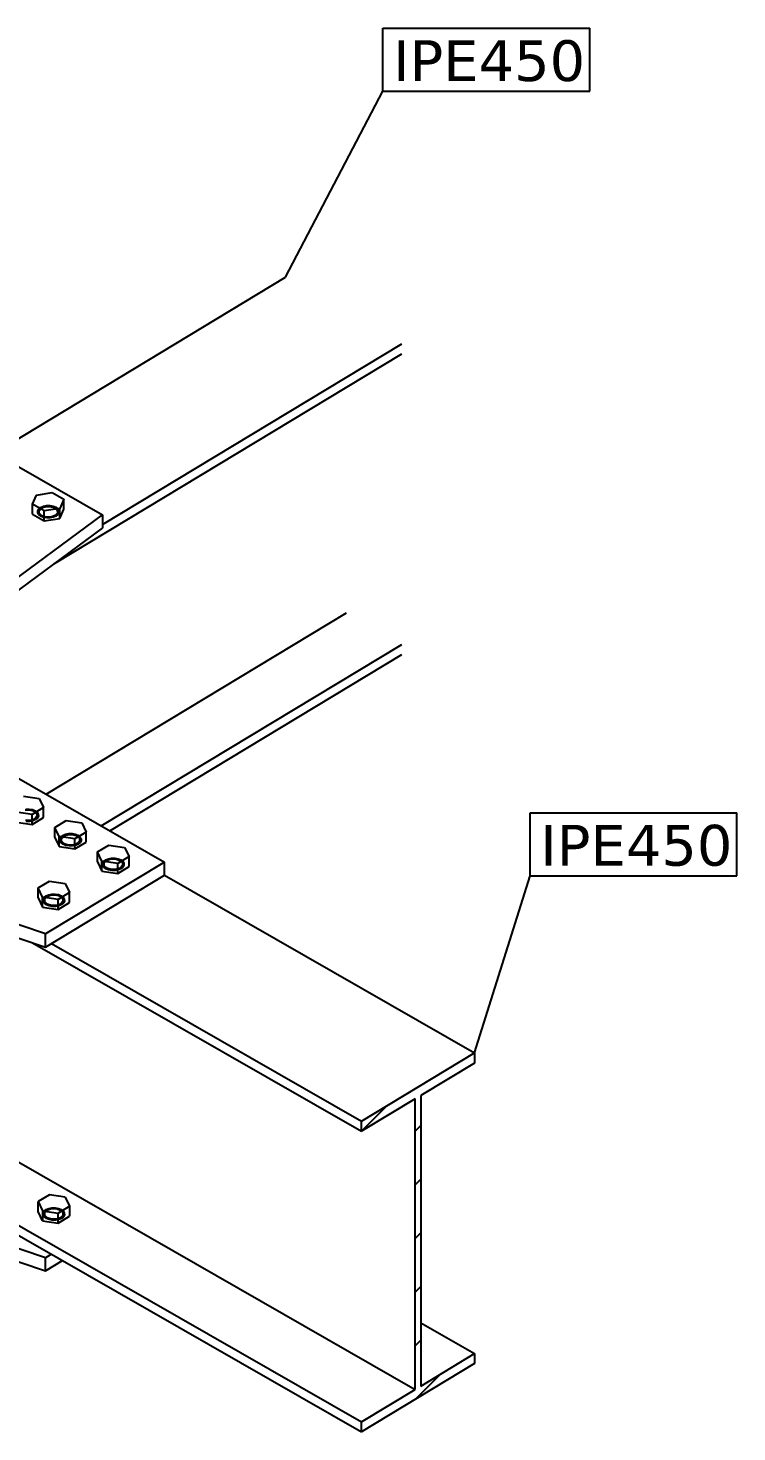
# Model space of a CAD drawing. Header units: millimetres. Extents: x 15962 to 71432, y 9666 to 72266.
# Drawn here: x 55484 to 56315, y 42235 to 43880 of the extents above; entities that cross this region are included whole.
import ezdxf

# ---------------------------------------------------------------- set-up
doc = ezdxf.new("R2010")
doc.units = ezdxf.units.MM
doc.header["$LTSCALE"] = 2
doc.styles.add('Arial Narrow', font='verdana.ttf', dxfattribs={"height": 0.2})

msp = doc.modelspace()

# ---------------------------------------------------------------- hatches: boundary and pattern name
at = {"linetype": 'Continuous'}
h = msp.add_hatch(dxfattribs=at)
h.set_pattern_fill('', scale=14, style=0, pattern_type=0)
h.set_pattern_definition([(45, (55874.96, 42587.324), (-31.431, 31.431), [])])
h.paths.add_polyline_path([(55874.9583, 42599.1358), (55874.9583, 42587.3242), (55937.9688, 42625.3433), (55937.9688, 42284.909), (55874.9583, 42246.8898), (55874.9583, 42235.0782), (56007.5385, 42315.0742), (56007.5385, 42326.8858), (55944.528, 42288.8667), (55944.528, 42629.301), (56007.5385, 42667.3202), (56007.5385, 42679.1318)])

# ---------------------------------------------------------------- linework, layer by layer
at = {"color": 7, "linetype": 'Continuous'}
for p, q in [((55899.9424, 43879.943), (56142.4971, 43879.943)), ((55899.9424, 43805.943), (55899.9424, 43879.943)), ((56142.4971, 43805.943), (56142.4971, 43879.943)), ((55785.9744, 43587.9556), (55899.9424, 43805.943)), ((55899.9424, 43805.943), (56142.4971, 43805.943)), ((55489.3095, 43321.9561), (55493.9994, 43332.8103)), ((55493.9994, 43332.8103), (55512.3366, 43335.8501)), ((55512.3366, 43335.8501), (55525.984, 43328.0357)), ((55525.984, 43328.0357), (55521.2941, 43317.1815)), ((55525.984, 43316.2888), (55525.984, 43328.0357)), ((55489.3095, 43310.2091), (55489.3095, 43321.9561)), ((55502.9569, 43314.1416), (55489.3095, 43321.9561)), ((55489.3095, 43310.2091), (55502.9569, 43302.3947)), ((55495.2761, 43314.3032), (55496.4358, 43316.4986)), ((55495.3273, 43312.0047), (55495.2761, 43314.3032)), ((55496.5844, 43309.8279), (55495.3273, 43312.0047)), ((55496.4358, 43316.4986), (55498.693, 43318.3758)), ((55498.9244, 43307.9861), (55496.5844, 43309.8279)), ((55496.9852, 43314.8405), (55499.7674, 43317.7606)), ((55497.0597, 43311.4939), (55496.9852, 43314.8405)), ((55499.9711, 43308.6176), (55497.0597, 43311.4939)), ((55498.693, 43318.3758), (55501.8266, 43319.7512)), ((55499.7674, 43317.7606), (55504.6609, 43319.4718)), ((55501.8266, 43319.7512), (55505.5299, 43320.4901)), ((55521.2941, 43317.1815), (55502.9569, 43314.1416)), ((55502.9569, 43302.3947), (55502.9569, 43314.1416)), ((55504.6609, 43319.4718), (55510.3544, 43319.5157)), ((55505.5299, 43320.4901), (55509.4404, 43320.5202)), ((55509.4404, 43320.5202), (55513.1754, 43319.8386)), ((55510.3544, 43319.5157), (55515.3225, 43317.8803)), ((55513.1754, 43319.8386), (55516.3691, 43318.5119)), ((55515.3225, 43317.8803), (55518.2338, 43315.004)), ((55518.3083, 43311.6574), (55515.5261, 43308.7373)), ((55516.3691, 43318.5119), (55518.7091, 43316.67)), ((55518.8577, 43309.9993), (55516.6005, 43308.1221)), ((55518.2338, 43315.004), (55518.3083, 43311.6574)), ((55518.7091, 43316.67), (55519.9662, 43314.4932)), ((55520.0174, 43312.1947), (55518.8577, 43309.9993)), ((55519.9662, 43314.4932), (55520.0174, 43312.1947)), ((55521.2941, 43305.4345), (55521.2941, 43317.1815)), ((55521.2941, 43305.4345), (55525.984, 43316.2888)), ((55502.1181, 43306.6593), (55498.9244, 43307.9861)), ((55504.9391, 43306.9823), (55499.9711, 43308.6176)), ((55505.8531, 43305.9777), (55502.1181, 43306.6593)), ((55502.9569, 43302.3947), (55521.2941, 43305.4345)), ((55510.6326, 43307.0261), (55504.9391, 43306.9823)), ((55509.7636, 43306.0078), (55505.8531, 43305.9777)), ((55513.4669, 43306.7467), (55509.7636, 43306.0078)), ((55515.5261, 43308.7373), (55510.6326, 43307.0261)), ((55516.6005, 43308.1221), (55513.4669, 43306.7467)), ((55478.4237, 42980.1095), (55496.8901, 42977.3528)), ((55481.4785, 42964.8254), (55485.389, 42964.8555)), ((55485.389, 42964.8555), (55489.124, 42964.1738)), ((55502.0617, 42966.5745), (55488.767, 42958.5528)), ((55489.124, 42964.1738), (55492.3178, 42962.8471)), ((55496.8901, 42977.3528), (55502.0617, 42966.5745)), ((55502.0617, 42954.8276), (55502.0617, 42966.5745)), ((55488.767, 42958.5528), (55470.3007, 42961.3094)), ((55470.3007, 42949.5624), (55488.767, 42946.8058)), ((55480.6095, 42963.8071), (55486.3031, 42963.8509)), ((55486.5812, 42951.3613), (55480.8877, 42951.3175)), ((55485.7122, 42950.343), (55481.8017, 42950.3129)), ((55489.4156, 42951.0819), (55485.7122, 42950.343)), ((55486.3031, 42963.8509), (55491.2711, 42962.2155)), ((55491.4747, 42953.0725), (55486.5812, 42951.3613)), ((55488.767, 42946.8058), (55488.767, 42958.5528)), ((55488.767, 42946.8058), (55502.0617, 42954.8276)), ((55492.5492, 42952.4573), (55489.4156, 42951.0819)), ((55491.2711, 42962.2155), (55494.1824, 42959.3392)), ((55494.2569, 42955.9926), (55491.4747, 42953.0725)), ((55492.3178, 42962.8471), (55494.6577, 42961.0052)), ((55494.8063, 42954.3345), (55492.5492, 42952.4573)), ((55494.1824, 42959.3392), (55494.2569, 42955.9926)), ((55494.6577, 42961.0052), (55495.9148, 42958.8284)), ((55495.966, 42956.5299), (55494.8063, 42954.3345)), ((55495.9148, 42958.8284), (55495.966, 42956.5299)), ((55515.2702, 42943.3772), (55528.5649, 42951.3989)), ((55528.5649, 42951.3989), (55547.0312, 42948.6423)), ((55547.0312, 42948.6423), (55552.2028, 42937.8639)), ((56072.5921, 42960.6039), (56315.1468, 42960.6039)), ((56072.5921, 42886.6039), (56072.5921, 42960.6039)), ((56315.1468, 42886.6039), (56315.1468, 42960.6039)), ((55515.2702, 42931.6302), (55515.2702, 42943.3772)), ((55520.4418, 42932.5988), (55515.2702, 42943.3772)), ((55515.2702, 42931.6302), (55520.4418, 42920.8519)), ((55520.4418, 42920.8519), (55520.4418, 42932.5988)), ((55538.9081, 42929.8422), (55520.4418, 42932.5988)), ((55521.3659, 42929.9279), (55522.5256, 42932.1232)), ((55522.5256, 42932.1232), (55524.7827, 42934.0005)), ((55523.075, 42930.4652), (55525.8572, 42933.3853)), ((55524.7827, 42934.0005), (55527.9163, 42935.3759)), ((55525.8572, 42933.3853), (55530.7507, 42935.0965)), ((55527.9163, 42935.3759), (55531.6196, 42936.1148)), ((55530.7507, 42935.0965), (55536.4442, 42935.1403)), ((55531.6196, 42936.1148), (55535.5302, 42936.1449)), ((55535.5302, 42936.1449), (55539.2651, 42935.4632)), ((55536.4442, 42935.1403), (55541.4122, 42933.505)), ((55552.2028, 42937.8639), (55538.9081, 42929.8422)), ((55539.2651, 42935.4632), (55542.4589, 42934.1365)), ((55541.4122, 42933.505), (55544.3235, 42930.6286)), ((55542.4589, 42934.1365), (55544.7989, 42932.2946)), ((55544.7989, 42932.2946), (55546.056, 42930.1179)), ((55552.2028, 42926.117), (55552.2028, 42937.8639)), ((55520.4418, 42920.8519), (55538.9081, 42918.0953)), ((55521.4171, 42927.6293), (55521.3659, 42929.9279)), ((55522.6742, 42925.4526), (55521.4171, 42927.6293)), ((55525.0141, 42923.6107), (55522.6742, 42925.4526)), ((55523.1495, 42927.1186), (55523.075, 42930.4652)), ((55526.0608, 42924.2423), (55523.1495, 42927.1186)), ((55528.2079, 42922.284), (55525.0141, 42923.6107)), ((55531.0288, 42922.6069), (55526.0608, 42924.2423)), ((55531.9429, 42921.6023), (55528.2079, 42922.284)), ((55536.7224, 42922.6507), (55531.0288, 42922.6069)), ((55535.8534, 42921.6324), (55531.9429, 42921.6023)), ((55539.5567, 42922.3713), (55535.8534, 42921.6324)), ((55541.6158, 42924.362), (55536.7224, 42922.6507)), ((55538.9081, 42918.0953), (55538.9081, 42929.8422)), ((55538.9081, 42918.0953), (55552.2028, 42926.117)), ((55542.6903, 42923.7467), (55539.5567, 42922.3713)), ((55544.3981, 42927.2821), (55541.6158, 42924.362)), ((55544.9474, 42925.624), (55542.6903, 42923.7467)), ((55544.3235, 42930.6286), (55544.3981, 42927.2821)), ((55546.1072, 42927.8193), (55544.9474, 42925.624)), ((55546.056, 42930.1179), (55546.1072, 42927.8193)), ((55565.4113, 42914.6666), (55578.706, 42922.6883)), ((55565.4113, 42902.9197), (55565.4113, 42914.6666)), ((55570.5829, 42903.8882), (55565.4113, 42914.6666)), ((55578.706, 42922.6883), (55597.1723, 42919.9317)), ((55597.1723, 42919.9317), (55602.344, 42909.1533)), ((55565.4113, 42902.9197), (55570.5829, 42892.1413)), ((55570.5829, 42892.1413), (55570.5829, 42903.8882)), ((55589.0493, 42901.1316), (55570.5829, 42903.8882)), ((55571.507, 42901.2173), (55572.6667, 42903.4127)), ((55571.5582, 42898.9188), (55571.507, 42901.2173)), ((55572.8153, 42896.742), (55571.5582, 42898.9188)), ((55572.6667, 42903.4127), (55574.9239, 42905.2899)), ((55573.2161, 42901.7546), (55575.9983, 42904.6747)), ((55573.2906, 42898.408), (55573.2161, 42901.7546)), ((55576.2019, 42895.5317), (55573.2906, 42898.408)), ((55574.9239, 42905.2899), (55578.0575, 42906.6653)), ((55575.9983, 42904.6747), (55580.8918, 42906.3859)), ((55578.0575, 42906.6653), (55581.7608, 42907.4042)), ((55580.8918, 42906.3859), (55586.5853, 42906.4297)), ((55581.7608, 42907.4042), (55585.6713, 42907.4343)), ((55585.6713, 42907.4343), (55589.4063, 42906.7527)), ((55586.5853, 42906.4297), (55591.5533, 42904.7944)), ((55602.344, 42909.1533), (55589.0493, 42901.1316)), ((55589.0493, 42889.3847), (55589.0493, 42901.1316)), ((55589.4063, 42906.7527), (55592.6, 42905.4259)), ((55591.5533, 42904.7944), (55594.4647, 42901.9181)), ((55594.5392, 42898.5715), (55591.757, 42895.6514)), ((55592.6, 42905.4259), (55594.94, 42903.5841)), ((55594.4647, 42901.9181), (55594.5392, 42898.5715)), ((55594.94, 42903.5841), (55596.1971, 42901.4073)), ((55596.2483, 42899.1088), (55595.0886, 42896.9134)), ((55596.1971, 42901.4073), (55596.2483, 42899.1088)), ((55602.344, 42897.4064), (55602.344, 42909.1533)), ((55570.5829, 42892.1413), (55589.0493, 42889.3847)), ((55575.1553, 42894.9001), (55572.8153, 42896.742)), ((55578.349, 42893.5734), (55575.1553, 42894.9001)), ((55581.17, 42893.8963), (55576.2019, 42895.5317)), ((55582.084, 42892.8918), (55578.349, 42893.5734)), ((55586.8635, 42893.9402), (55581.17, 42893.8963)), ((55585.9945, 42892.9219), (55582.084, 42892.8918)), ((55589.6978, 42893.6608), (55585.9945, 42892.9219)), ((55591.757, 42895.6514), (55586.8635, 42893.9402)), ((55589.0493, 42889.3847), (55602.344, 42897.4064)), ((55592.8314, 42895.0362), (55589.6978, 42893.6608)), ((55595.0886, 42896.9134), (55592.8314, 42895.0362)), ((56007.5366, 42679.1329), (56072.5921, 42886.6039)), ((56072.5921, 42886.6039), (56315.1468, 42886.6039)), ((55495.6323, 42872.5634), (55508.927, 42880.5852)), ((55495.6323, 42860.8165), (55495.6323, 42872.5634)), ((55500.8039, 42861.7851), (55495.6323, 42872.5634)), ((55508.2784, 42864.5622), (55511.9817, 42865.3011)), ((55508.927, 42880.5852), (55527.3933, 42877.8285)), ((55511.9817, 42865.3011), (55515.8923, 42865.3312)), ((55515.8923, 42865.3312), (55519.6272, 42864.6495)), ((55532.5649, 42867.0502), (55519.2702, 42859.0284)), ((55527.3933, 42877.8285), (55532.5649, 42867.0502)), ((55532.5649, 42855.3032), (55532.5649, 42867.0502)), ((55495.6323, 42860.8165), (55500.8039, 42850.0381)), ((55500.8039, 42850.0381), (55500.8039, 42861.7851)), ((55519.2702, 42859.0284), (55500.8039, 42861.7851)), ((55500.8039, 42850.0381), (55519.2702, 42847.2815)), ((55501.728, 42859.1142), (55502.8877, 42861.3095)), ((55501.7791, 42856.8156), (55501.728, 42859.1142)), ((55503.0362, 42854.6389), (55501.7791, 42856.8156)), ((55502.8877, 42861.3095), (55505.1448, 42863.1868)), ((55505.3762, 42852.797), (55503.0362, 42854.6389)), ((55503.4371, 42859.6514), (55506.2193, 42862.5715)), ((55503.5116, 42856.3048), (55503.4371, 42859.6514)), ((55506.4229, 42853.4285), (55503.5116, 42856.3048)), ((55505.1448, 42863.1868), (55508.2784, 42864.5622)), ((55508.57, 42851.4703), (55505.3762, 42852.797)), ((55506.2193, 42862.5715), (55511.1128, 42864.2828)), ((55511.3909, 42851.7932), (55506.4229, 42853.4285)), ((55512.3049, 42850.7886), (55508.57, 42851.4703)), ((55511.1128, 42864.2828), (55516.8063, 42864.3266)), ((55517.0844, 42851.837), (55511.3909, 42851.7932)), ((55516.2155, 42850.8187), (55512.3049, 42850.7886)), ((55519.9188, 42851.5576), (55516.2155, 42850.8187)), ((55516.8063, 42864.3266), (55521.7743, 42862.6912)), ((55521.9779, 42853.5482), (55517.0844, 42851.837)), ((55519.2702, 42847.2815), (55519.2702, 42859.0284)), ((55519.2702, 42847.2815), (55532.5649, 42855.3032)), ((55519.6272, 42864.6495), (55522.821, 42863.3228)), ((55523.0524, 42852.933), (55519.9188, 42851.5576)), ((55521.7743, 42862.6912), (55524.6856, 42859.8149)), ((55524.7601, 42856.4683), (55521.9779, 42853.5482)), ((55522.821, 42863.3228), (55525.1609, 42861.4809)), ((55525.3095, 42854.8102), (55523.0524, 42852.933)), ((55524.6856, 42859.8149), (55524.7601, 42856.4683)), ((55525.1609, 42861.4809), (55526.418, 42859.3041)), ((55526.4692, 42857.0056), (55525.3095, 42854.8102)), ((55526.418, 42859.3041), (55526.4692, 42857.0056)), ((55508.927, 42512.9678), (55495.6323, 42504.9461)), ((55495.6323, 42504.9461), (55500.8039, 42494.1678)), ((55495.6323, 42493.1992), (55495.6323, 42504.9461)), ((55527.3933, 42510.2112), (55508.927, 42512.9678)), ((55527.3933, 42510.2112), (55532.5649, 42499.4329)), ((55500.8039, 42482.4208), (55495.6323, 42493.1992)), ((55500.8039, 42494.1678), (55519.2702, 42491.4111)), ((55500.8039, 42494.1678), (55500.8039, 42482.4208)), ((55501.728, 42491.4968), (55502.8877, 42493.6922)), ((55501.7791, 42489.1983), (55501.728, 42491.4968)), ((55503.0362, 42487.0215), (55501.7791, 42489.1983)), ((55502.8877, 42493.6922), (55505.1448, 42495.5694)), ((55505.3762, 42485.1797), (55503.0362, 42487.0215)), ((55503.4371, 42492.0341), (55506.2193, 42494.9542)), ((55503.5116, 42488.6875), (55503.4371, 42492.0341)), ((55506.4229, 42485.8112), (55503.5116, 42488.6875)), ((55505.1448, 42495.5694), (55508.2784, 42496.9448)), ((55506.2193, 42494.9542), (55511.1128, 42496.6654)), ((55508.2784, 42496.9448), (55511.9817, 42497.6837)), ((55511.1128, 42496.6654), (55516.8063, 42496.7093)), ((55511.9817, 42497.6837), (55515.8923, 42497.7138)), ((55515.8923, 42497.7138), (55519.6272, 42497.0322)), ((55516.8063, 42496.7093), (55521.7743, 42495.0739)), ((55519.2702, 42491.4111), (55532.5649, 42499.4329)), ((55519.2702, 42479.6642), (55519.2702, 42491.4111)), ((55519.2702, 42479.6642), (55532.5649, 42487.6859)), ((55519.6272, 42497.0322), (55522.821, 42495.7055)), ((55521.7743, 42495.0739), (55524.6856, 42492.1976)), ((55524.7601, 42488.851), (55521.9779, 42485.9309)), ((55522.821, 42495.7055), (55525.1609, 42493.8636)), ((55525.3095, 42487.1929), (55523.0524, 42485.3157)), ((55524.6856, 42492.1976), (55524.7601, 42488.851)), ((55525.1609, 42493.8636), (55526.418, 42491.6868)), ((55526.4692, 42489.3883), (55525.3095, 42487.1929)), ((55526.418, 42491.6868), (55526.4692, 42489.3883)), ((55532.5649, 42499.4329), (55532.5649, 42487.6859)), ((55500.8039, 42482.4208), (55519.2702, 42479.6642)), ((55508.57, 42483.8529), (55505.3762, 42485.1797)), ((55511.3909, 42484.1759), (55506.4229, 42485.8112)), ((55512.3049, 42483.1713), (55508.57, 42483.8529)), ((55517.0844, 42484.2197), (55511.3909, 42484.1759)), ((55516.2155, 42483.2014), (55512.3049, 42483.1713)), ((55519.9188, 42483.9403), (55516.2155, 42483.2014)), ((55521.9779, 42485.9309), (55517.0844, 42484.2197)), ((55523.0524, 42485.3157), (55519.9188, 42483.9403))]:
    msp.add_line(p, q, dxfattribs=at)
at = {"color": 2, "linetype": 'Continuous'}
for p, q in [((55444.8302, 43382.1165), (55785.9768, 43587.957)), ((55571.2899, 43298.3727), (55922.0742, 43510.0283)), ((55514.811, 43252.4828), (55922.0742, 43498.2167)), ((55428.197, 43391.6635), (55571.2899, 43309.5323)), ((55405.3623, 43187.0875), (55571.2899, 43309.5323)), ((55571.2899, 43309.5323), (55571.2899, 43294.161)), ((55405.3623, 43171.7161), (55571.2899, 43294.161)), ((55505.0512, 42982.2241), (55857.3921, 43194.8189)), ((55569.7336, 42945.1876), (55922.0742, 43157.7823)), ((55579.7778, 42939.4364), (55922.0742, 43145.9707)), ((55422.2439, 43029.6386), (55643.9303, 42902.7034)), ((55504.3722, 42818.4971), (55191.07, 42924.0534)), ((55191.07, 42908.6821), (55504.3722, 42803.1258)), ((55643.9303, 42902.7034), (55504.3722, 42818.4971)), ((55643.9303, 42887.3321), (55643.9303, 42902.7034)), ((55504.3722, 42803.1258), (55643.9303, 42887.3321)), ((55643.9303, 42887.3321), (56007.5385, 42679.1318)), ((55504.3722, 42803.1258), (55504.3722, 42818.4971)), ((55489.0725, 42808.2805), (55874.9583, 42587.3242)), ((55511.3501, 42807.3361), (55874.9583, 42599.1358)), ((55218.0004, 42697.1594), (55937.9688, 42284.909)), ((55874.9583, 42599.1358), (56007.5385, 42679.1318)), ((56007.5385, 42679.1318), (56007.5385, 42667.3202)), ((55154.9899, 42659.1402), (55874.9583, 42246.8898)), ((56007.5385, 42667.3202), (55944.528, 42629.301)), ((55154.9899, 42647.3285), (55874.9583, 42235.0782)), ((55937.9688, 42625.3433), (55874.9583, 42587.3242)), ((55937.9688, 42284.909), (55937.9688, 42625.3433)), ((55944.528, 42629.301), (55944.528, 42288.8667)), ((55874.9583, 42587.3242), (55874.9583, 42599.1358)), ((55504.3722, 42439.0681), (55191.07, 42544.6245)), ((55191.07, 42529.2532), (55504.3722, 42423.6968)), ((55511.3501, 42443.2785), (55504.3722, 42439.0681)), ((55504.3722, 42423.6968), (55504.3722, 42439.0681)), ((55504.3722, 42423.6968), (55524.4212, 42435.794)), ((55944.528, 42362.9653), (56007.5385, 42326.8858)), ((55944.528, 42288.8667), (56007.5385, 42326.8858)), ((56007.5385, 42326.8858), (56007.5385, 42315.0742)), ((56007.5385, 42315.0742), (55874.9583, 42235.0782)), ((55874.9583, 42246.8898), (55937.9688, 42284.909)), ((55874.9583, 42235.0782), (55874.9583, 42246.8898))]:
    msp.add_line(p, q, dxfattribs=at)

# ---------------------------------------------------------------- wipeouts: each hides what was drawn before it
at = {"color": 0}
for points in [[(56130.4971, 43817.943), (56130.4971, 43867.943), (55911.9424, 43867.943), (55911.9424, 43817.943)], [(56303.1468, 42898.6039), (56303.1468, 42948.6039), (56084.5921, 42948.6039), (56084.5921, 42898.6039)]]:
    msp.add_wipeout(points, dxfattribs=at)

# ---------------------------------------------------------------- next in the draw order: wipeouts: each hides what was drawn before it
for points in [[(56130.4971, 43817.943), (56130.4971, 43867.943), (55911.9424, 43867.943), (55911.9424, 43817.943)], [(56303.1468, 42898.6039), (56303.1468, 42948.6039), (56084.5921, 42948.6039), (56084.5921, 42898.6039)]]:
    msp.add_wipeout(points, dxfattribs=at)

# ---------------------------------------------------------------- next in the draw order: texts
at = {"color": 96, "style": 'Arial Narrow'}
for p in [(55911.9424, 43817.943), (56084.5921, 42898.6039)]:
    msp.add_text('IPE450', height=47.75391, dxfattribs=at).set_placement(p)

doc.saveas('drawing.dxf')
